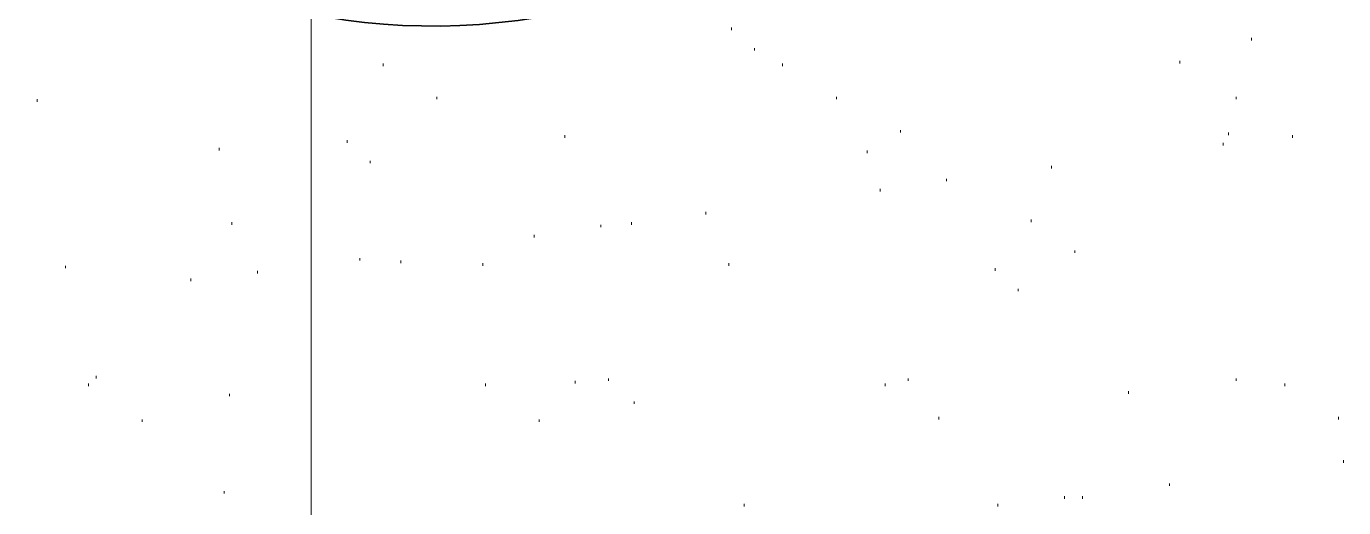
# Model space of a CAD drawing. Header units: inches. Extents: x 5 to 516, y -193 to 129.
# Drawn here: x 57.728 to 59.442, y -52.335 to -51.708 of the extents above; entities that cross this region are included whole.
import ezdxf

# ---------------------------------------------------------------- set-up
doc = ezdxf.new("R2010")
doc.units = ezdxf.units.IN
doc.header["$MEASUREMENT"] = 0
doc.layers.add('PDF4_Geometry', color=7, linetype='Continuous')

msp = doc.modelspace()

# ---------------------------------------------------------------- linework, layer by layer
at = {"layer": 'PDF4_Geometry', "lineweight": 15}
for points in [[(58.0987508, -54.9496512), (58.0987508, -46.9696506)], [(58.6454224, -51.7129838), (58.6454224, -51.7096472)], [(59.3220853, -51.7263165), (59.3220853, -51.7229799)], [(58.6754178, -51.7396493), (58.6754178, -51.7363128)], [(58.1920871, -51.7596485), (58.1920871, -51.7563119)], [(58.7120864, -51.7596485), (58.7120864, -51.7563119)], [(59.2287558, -51.7563119), (59.2287558, -51.7529822)], [(58.2620877, -51.8029835), (58.2620877, -51.7996469)], [(58.7820869, -51.8029835), (58.7820869, -51.7996469)], [(59.3020861, -51.8029835), (59.3020861, -51.7996469)], [(57.7420885, -51.8063133), (57.7420885, -51.8029835)], [(58.4287543, -51.8529781), (58.4287543, -51.8496483)], [(58.8654203, -51.8463117), (58.8654203, -51.8429819)], [(59.2920831, -51.8496483), (59.2920831, -51.8463117)], [(59.3754165, -51.8529781), (59.3754165, -51.8496483)], [(57.9787557, -51.8696474), (57.9787557, -51.8663177)], [(58.1454224, -51.8596444), (58.1454224, -51.8563147)], [(58.8220853, -51.8729841), (58.8220853, -51.8696474)], [(59.2854168, -51.8629811), (59.2854168, -51.8596444)], [(58.1754178, -51.8863168), (58.1754178, -51.8829802)], [(59.0620891, -51.8929832), (59.0620891, -51.8896466)], [(58.8387547, -51.9229786), (58.8387547, -51.9196488)], [(58.9254178, -51.9096458), (58.9254178, -51.906316)], [(58.6120836, -51.9529808), (58.6120836, -51.949651)], [(57.9954183, -51.9663136), (57.9954183, -51.9629838)], [(58.4754191, -51.9696502), (58.4754191, -51.9663136)], [(58.5154175, -51.9663136), (58.5154175, -51.9629838)], [(59.0354167, -51.9629838), (59.0354167, -51.9596472)], [(58.3887492, -51.982983), (58.3887492, -51.9796464)], [(59.0920845, -52.0029822), (59.0920845, -51.9996456)], [(57.7787502, -52.0229813), (57.7787502, -52.0196447)], [(58.1620849, -52.0129783), (58.1620849, -52.0096486)], [(58.2154161, -52.016315), (58.2154161, -52.0129783)], [(58.3220852, -52.0196447), (58.3220852, -52.016315)], [(58.6420858, -52.0196447), (58.6420858, -52.016315)], [(58.9887519, -52.0263111), (58.9887519, -52.0229813)], [(57.9420871, -52.0396507), (57.9420871, -52.0363141)], [(58.0287503, -52.0296477), (58.0287503, -52.0263111)], [(59.0187541, -52.0529835), (59.0187541, -52.0496469)], [(57.8087524, -52.1763152), (57.8087524, -52.1729786)], [(57.8187554, -52.1663122), (57.8187554, -52.1629824)], [(58.3254218, -52.1763152), (58.3254218, -52.1729786)], [(58.4420871, -52.1729786), (58.4420871, -52.1696489)], [(58.4854221, -52.1696489), (58.4854221, -52.1663122)], [(58.845421, -52.1763152), (58.845421, -52.1729786)], [(58.8754164, -52.1696489), (58.8754164, -52.1663122)], [(59.3020861, -52.1696489), (59.3020861, -52.1663122)], [(59.3654203, -52.1763152), (59.3654203, -52.1729786)], [(57.9920885, -52.189648), (57.9920885, -52.1863114)], [(58.5187541, -52.199651), (58.5187541, -52.1963144)], [(59.162085, -52.1863114), (59.162085, -52.1829816)], [(57.878753, -52.22298), (57.878753, -52.2196502)], [(58.3954224, -52.22298), (58.3954224, -52.2196502)], [(58.9154216, -52.2196502), (58.9154216, -52.2163136)], [(59.4354208, -52.2196502), (59.4354208, -52.2163136)], [(59.4420872, -52.2763111), (59.4420872, -52.2729814)], [(57.9854221, -52.3163163), (57.9854221, -52.3129798)], [(59.2154162, -52.3063133), (59.2154162, -52.3029835)], [(58.662085, -52.3329789), (58.662085, -52.3296491)], [(58.9920886, -52.3329789), (58.9920886, -52.3296491)], [(59.0787517, -52.3229827), (59.0787517, -52.3196461)], [(59.1020875, -52.3229827), (59.1020875, -52.3196461)]]:
    msp.add_lwpolyline(points, dxfattribs=at)
at = {"layer": 'PDF4_Geometry', "lineweight": 35}
msp.add_open_spline([(57.72875, -50.9896455), (57.4809722, -51.662701), (58.2664722, -51.8833122), (58.72875, -51.5629788)], degree=3, dxfattribs=at)

doc.saveas('drawing.dxf')
